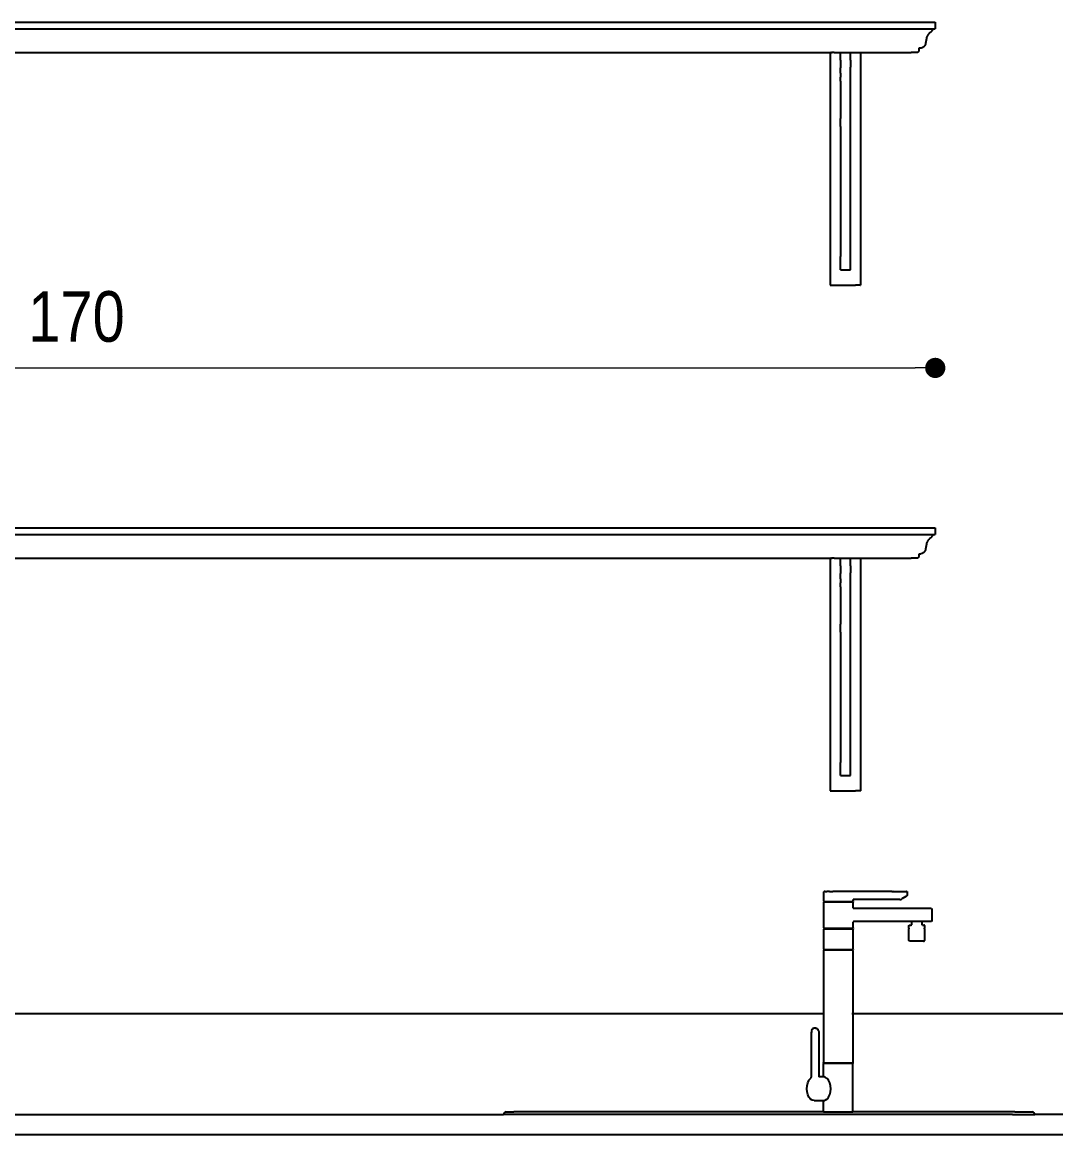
# Model space of a CAD drawing. Header units: millimetres. Extents: x 106699 to 122058, y 158555 to 162844.
# Drawn here: x 109744.9 to 109898.1, y 159813.9 to 159978.9 of the extents above; entities that cross this region are included whole.
import ezdxf

# ---------------------------------------------------------------- set-up
doc = ezdxf.new("R2010")
doc.units = ezdxf.units.MM
doc.layers.add('S2000-002 Çizgi', color=7, linetype='Continuous')
doc.styles.add('BE', font='ARIALN.TTF')
doc.dimstyles.new('Copy of BE-50', dxfattribs={"dimscale": 100, "dimtxt": 0.05, "dimasz": 0.02, "dimexe": 0.025, "dimexo": 0, "dimgap": 0.025, "dimtad": 1, "dimdec": 1, "dimrnd": 0.5, "dimdsep": 46, "dimtxsty": 'BE', "dimblk": 'DOT', "dimcen": 0.5, "dimdle": 0.025, "dimse1": 1, "dimse2": 1, "dimclrd": 256, "dimclre": 256, "dimclrt": 256, "dimadec": 0, "dimazin": 2, "dimtm": 1e-09, "dimtfac": 1, "dimtdec": 1, "dimtix": 1, "dimtmove": 2, "dimatfit": 0, "dimldrblk": 'DOT', "dimfxl": 0.5, "dimfxlon": 1, "dimtolj": 1, "dimlwd": 9, "dimlwe": 0, "dimarcsym": 0})

# ---------------------------------------------------------------- blocks, each defined once
blk = doc.blocks.new('_Dot')
at = {"color": 0, "linetype": 'ByBlock', "lineweight": -2}
blk.add_line((-0.5, 0), (-1, 0), dxfattribs=at)
at = {"color": 0, "linetype": 'ByBlock', "const_width": 0.5}
blk.add_lwpolyline([(-0.25, 0, 1), (0.25, 0, 1)], format="xyb", close=True, dxfattribs=at)
blk = doc.blocks.new('*D168')
at = {"layer": 'Defpoints', "color": 0, "transparency": 16777216}
for p in [(116982.33, 160351.86), (117152.09, 160351.86), (117152.09, 160317.68)]:
    blk.add_point(p, dxfattribs=at)
at = {"layer": 'S2000-002 Çizgi', "color": 134, "lineweight": 9, "true_color": 0x00a5a5, "transparency": 16777216}
blk.add_line((116984.33, 160317.68), (117150.09, 160317.68), dxfattribs=at)
at = {"layer": 'S2000-002 Çizgi', "color": 134, "lineweight": 9, "true_color": 0x00a5a5, "transparency": 16777216, "xscale": 2, "yscale": 2, "zscale": 2, "rotation": 180}
blk.add_blockref('_Dot', (116982.33, 160317.68), dxfattribs=at)
at = {"layer": 'S2000-002 Çizgi', "color": 134, "lineweight": 9, "true_color": 0x00a5a5, "transparency": 16777216, "xscale": 2, "yscale": 2, "zscale": 2}
blk.add_blockref('_Dot', (117152.09, 160317.68), dxfattribs=at)
at = {"layer": 'S2000-002 Çizgi', "color": 134, "true_color": 0x00a5a5, "transparency": 16777216, "insert": (117067.21, 160322.73), "char_height": 5, "attachment_point": 5, "style": 'BE'}
blk.add_mtext('\\A1;170', dxfattribs=at)
blk = doc.blocks.new('C')
at = {"layer": 'S2000-002 Çizgi'}
for p, q in [((116982.33, 160351.86), (117152.09, 160351.86)), ((117152.09, 160351.86), (117152.09, 160351.22)), ((116982.57, 160351.22), (117151.86, 160351.22)), ((117151.36, 160350.6), (117151.33, 160350.56)), ((117151.39, 160350.65), (117151.36, 160350.6)), ((117151.42, 160350.69), (117151.39, 160350.65)), ((117151.46, 160350.73), (117151.42, 160350.69)), ((117151.5, 160350.77), (117151.46, 160350.73)), ((117151.51, 160350.78), (117151.5, 160350.77)), ((117151.54, 160350.8), (117151.51, 160350.78)), ((117151.57, 160350.83), (117151.54, 160350.8)), ((117151.61, 160350.85), (117151.57, 160350.83)), ((117151.64, 160350.88), (117151.61, 160350.85)), ((117151.68, 160350.91), (117151.64, 160350.88)), ((117151.71, 160350.94), (117151.68, 160350.91)), ((117151.73, 160350.98), (117151.71, 160350.94)), ((117151.76, 160351.02), (117151.73, 160350.98)), ((117151.78, 160351.05), (117151.76, 160351.02)), ((117151.81, 160351.09), (117151.78, 160351.05)), ((117151.82, 160351.13), (117151.81, 160351.09)), ((117151.84, 160351.18), (117151.82, 160351.13)), ((117151.86, 160351.22), (117151.84, 160351.18)), ((117151.86, 160351.22), (117152.09, 160351.22)), ((117151.01, 160349.49), (117150.96, 160349.43)), ((117151.05, 160349.55), (117151.01, 160349.49)), ((117151.08, 160349.61), (117151.05, 160349.55)), ((117151.11, 160349.68), (117151.08, 160349.61)), ((117151.12, 160349.73), (117151.11, 160349.68)), ((117151.13, 160349.75), (117151.12, 160349.73)), ((117151.22, 160350.24), (117151.13, 160349.75)), ((117151.23, 160350.3), (117151.22, 160350.24)), ((117151.24, 160350.36), (117151.23, 160350.3)), ((117151.26, 160350.41), (117151.24, 160350.36)), ((117151.28, 160350.46), (117151.26, 160350.41)), ((117151.3, 160350.51), (117151.28, 160350.46)), ((117151.33, 160350.56), (117151.3, 160350.51)), ((116992.71, 160348.86), (117141.71, 160348.86)), ((117141.71, 160348.86), (117141.71, 160325.86)), ((117141.71, 160348.86), (117141.76, 160348.86)), ((117141.82, 160348.86), (117141.76, 160348.86)), ((117141.82, 160348.86), (117141.9, 160348.86)), ((117141.99, 160348.86), (117141.9, 160348.86)), ((117142.1, 160348.86), (117141.99, 160348.86)), ((117142.1, 160348.86), (117142.21, 160348.86)), ((117142.21, 160348.86), (117142.71, 160348.86)), ((117142.71, 160348.84), (117142.71, 160348.86)), ((117142.71, 160348.86), (117143.71, 160348.86)), ((117142.71, 160348.78), (117142.71, 160348.84)), ((117142.71, 160348.7), (117142.71, 160348.78)), ((117142.71, 160348.58), (117142.71, 160348.7)), ((117142.71, 160348.43), (117142.71, 160348.58)), ((117142.71, 160348.28), (117142.71, 160348.43)), ((117143.71, 160348.84), (117143.71, 160348.86)), ((117143.71, 160348.86), (117144.21, 160348.86)), ((117143.71, 160348.78), (117143.71, 160348.84)), ((117143.71, 160348.7), (117143.71, 160348.78)), ((117143.71, 160348.58), (117143.71, 160348.7)), ((117143.71, 160348.43), (117143.71, 160348.58)), ((117143.71, 160348.28), (117143.71, 160348.43)), ((117144.21, 160348.86), (117144.32, 160348.86)), ((117144.32, 160348.86), (117144.43, 160348.86)), ((117144.43, 160348.86), (117144.52, 160348.86)), ((117144.52, 160348.86), (117144.6, 160348.86)), ((117144.6, 160348.86), (117144.66, 160348.86)), ((117144.66, 160348.86), (117144.71, 160348.86)), ((117144.71, 160348.86), (117144.71, 160325.86)), ((117144.71, 160348.86), (117149.71, 160348.86)), ((117150.26, 160348.86), (117149.71, 160348.86)), ((117150.33, 160348.87), (117150.26, 160348.86)), ((117150.36, 160348.88), (117150.33, 160348.87)), ((117150.38, 160348.89), (117150.36, 160348.88)), ((117150.4, 160348.9), (117150.38, 160348.89)), ((117150.41, 160348.92), (117150.4, 160348.9)), ((117150.43, 160348.94), (117150.41, 160348.92)), ((117150.45, 160348.99), (117150.43, 160348.94)), ((117150.46, 160349.04), (117150.45, 160348.99)), ((117150.47, 160349.28), (117150.46, 160349.04)), ((117150.58, 160349.28), (117150.47, 160349.28)), ((117150.65, 160349.29), (117150.58, 160349.28)), ((117150.71, 160349.3), (117150.65, 160349.29)), ((117150.78, 160349.32), (117150.71, 160349.3)), ((117150.85, 160349.35), (117150.78, 160349.32)), ((117150.91, 160349.39), (117150.85, 160349.35)), ((117150.96, 160349.43), (117150.91, 160349.39)), ((117142.71, 160348.11), (117142.71, 160348.28)), ((117142.71, 160348.11), (117142.71, 160347.94)), ((117142.71, 160347.94), (117142.71, 160347.78)), ((117142.71, 160347.78), (117142.71, 160347.64)), ((117142.71, 160347.64), (117142.71, 160347.52)), ((117142.71, 160347.52), (117142.71, 160347.43)), ((117142.71, 160347.43), (117142.71, 160347.36)), ((117142.71, 160347.11), (117142.71, 160347.36)), ((117143.71, 160348.11), (117143.71, 160348.28)), ((117143.71, 160348.11), (117143.71, 160347.94)), ((117143.71, 160347.94), (117143.71, 160347.78)), ((117143.71, 160347.78), (117143.71, 160347.64)), ((117143.71, 160347.64), (117143.71, 160347.52)), ((117143.71, 160347.52), (117143.71, 160347.43)), ((117143.71, 160347.36), (117143.71, 160347.43)), ((117143.71, 160347.11), (117143.71, 160347.36)), ((117142.71, 160346.81), (117142.71, 160347.11)), ((117142.71, 160346.81), (117142.71, 160346.44)), ((117142.71, 160346.02), (117142.71, 160346.44)), ((117143.71, 160346.81), (117143.71, 160347.11)), ((117143.71, 160346.44), (117143.71, 160346.81)), ((117143.71, 160346.02), (117143.71, 160346.44)), ((117142.71, 160346.02), (117142.71, 160345.55)), ((117142.71, 160345.55), (117142.71, 160345.01)), ((117143.71, 160345.55), (117143.71, 160346.02)), ((117143.71, 160345.01), (117143.71, 160345.55)), ((117142.71, 160345.01), (117142.71, 160344.43)), ((117142.71, 160344.43), (117142.71, 160343.79)), ((117143.71, 160344.43), (117143.71, 160345.01)), ((117143.71, 160343.79), (117143.71, 160344.43)), ((117142.71, 160343.79), (117142.71, 160343.09)), ((117142.71, 160343.09), (117142.71, 160342.35)), ((117143.71, 160343.09), (117143.71, 160343.79)), ((117143.71, 160342.35), (117143.71, 160343.09)), ((117142.71, 160341.55), (117142.71, 160342.35)), ((117143.71, 160341.55), (117143.71, 160342.35)), ((117142.71, 160341.55), (117142.71, 160340.71)), ((117142.71, 160340.71), (117142.71, 160339.82)), ((117143.71, 160340.71), (117143.71, 160341.55)), ((117143.71, 160339.82), (117143.71, 160340.71)), ((117142.71, 160339.82), (117142.71, 160338.88)), ((117143.71, 160338.88), (117143.71, 160339.82)), ((117142.71, 160338.88), (117142.71, 160337.9)), ((117143.71, 160337.9), (117143.71, 160338.88)), ((117142.71, 160337.9), (117142.71, 160336.87)), ((117143.71, 160336.87), (117143.71, 160337.9)), ((117142.71, 160336.87), (117142.71, 160335.81)), ((117143.71, 160335.81), (117143.71, 160336.87)), ((117142.71, 160335.81), (117142.71, 160334.71)), ((117143.71, 160334.71), (117143.71, 160335.81)), ((117142.71, 160334.71), (117142.71, 160333.57)), ((117143.71, 160333.57), (117143.71, 160334.71)), ((117142.71, 160333.57), (117142.71, 160332.39)), ((117143.71, 160332.39), (117143.71, 160333.57)), ((117142.71, 160332.39), (117142.71, 160331.19)), ((117143.71, 160331.19), (117143.71, 160332.39)), ((117142.71, 160331.19), (117142.71, 160329.95)), ((117143.71, 160329.95), (117143.71, 160331.19)), ((117142.71, 160329.95), (117142.71, 160328.68)), ((117143.71, 160328.68), (117143.71, 160329.95)), ((117142.71, 160327.39), (117142.71, 160328.68)), ((117143.71, 160327.39), (117143.71, 160328.68)), ((117142.71, 160327.39), (117143.71, 160327.39)), ((117141.71, 160325.86), (117141.76, 160325.86)), ((117141.76, 160325.86), (117141.82, 160325.86)), ((117141.82, 160325.86), (117141.9, 160325.86)), ((117141.9, 160325.86), (117141.99, 160325.86)), ((117141.99, 160325.86), (117142.1, 160325.86)), ((117142.1, 160325.86), (117142.21, 160325.86)), ((117142.21, 160325.86), (117144.21, 160325.86)), ((117144.32, 160325.86), (117144.21, 160325.86)), ((117144.43, 160325.86), (117144.32, 160325.86)), ((117144.52, 160325.86), (117144.43, 160325.86)), ((117144.6, 160325.86), (117144.52, 160325.86)), ((117144.66, 160325.86), (117144.6, 160325.86)), ((117144.66, 160325.86), (117144.71, 160325.86)), ((116982.33, 160301.86), (117152.09, 160301.86)), ((116982.57, 160301.22), (117151.86, 160301.22)), ((117151.81, 160301.09), (117151.78, 160301.05)), ((117151.82, 160301.13), (117151.81, 160301.09)), ((117151.84, 160301.17), (117151.82, 160301.13)), ((117151.86, 160301.22), (117151.84, 160301.17)), ((117151.86, 160301.22), (117152.09, 160301.22)), ((117152.09, 160301.86), (117152.09, 160301.22)), ((117151.22, 160300.24), (117151.13, 160299.75)), ((117151.23, 160300.3), (117151.22, 160300.24)), ((117151.24, 160300.35), (117151.23, 160300.3)), ((117151.26, 160300.41), (117151.24, 160300.35)), ((117151.28, 160300.46), (117151.26, 160300.41)), ((117151.3, 160300.51), (117151.28, 160300.46)), ((117151.33, 160300.56), (117151.3, 160300.51)), ((117151.36, 160300.6), (117151.33, 160300.56)), ((117151.39, 160300.65), (117151.36, 160300.6)), ((117151.42, 160300.69), (117151.39, 160300.65)), ((117151.46, 160300.73), (117151.42, 160300.69)), ((117151.5, 160300.77), (117151.46, 160300.73)), ((117151.51, 160300.78), (117151.5, 160300.77)), ((117151.54, 160300.8), (117151.51, 160300.78)), ((117151.57, 160300.83), (117151.54, 160300.8)), ((117151.61, 160300.85), (117151.57, 160300.83)), ((117151.64, 160300.88), (117151.61, 160300.85)), ((117151.68, 160300.91), (117151.64, 160300.88)), ((117151.71, 160300.94), (117151.68, 160300.91)), ((117151.73, 160300.98), (117151.71, 160300.94)), ((117151.76, 160301.01), (117151.73, 160300.98)), ((117151.78, 160301.05), (117151.76, 160301.01)), ((117150.36, 160298.88), (117150.33, 160298.87)), ((117150.38, 160298.89), (117150.36, 160298.88)), ((117150.4, 160298.9), (117150.38, 160298.89)), ((117150.41, 160298.92), (117150.4, 160298.9)), ((117150.43, 160298.94), (117150.41, 160298.92)), ((117150.45, 160298.99), (117150.43, 160298.94)), ((117150.46, 160299.04), (117150.45, 160298.99)), ((117150.47, 160299.28), (117150.46, 160299.04)), ((117150.58, 160299.28), (117150.47, 160299.28)), ((117150.65, 160299.28), (117150.58, 160299.28)), ((117150.71, 160299.3), (117150.65, 160299.28)), ((117150.78, 160299.32), (117150.71, 160299.3)), ((117150.85, 160299.35), (117150.78, 160299.32)), ((117150.91, 160299.39), (117150.85, 160299.35)), ((117150.96, 160299.43), (117150.91, 160299.39)), ((117151.01, 160299.49), (117150.96, 160299.43)), ((117151.05, 160299.55), (117151.01, 160299.49)), ((117151.08, 160299.61), (117151.05, 160299.55)), ((117151.11, 160299.68), (117151.08, 160299.61)), ((117151.12, 160299.73), (117151.11, 160299.68)), ((117151.13, 160299.75), (117151.12, 160299.73)), ((116992.71, 160298.86), (117141.71, 160298.86)), ((117141.71, 160298.86), (117141.71, 160275.86)), ((117141.71, 160298.86), (117141.76, 160298.86)), ((117141.82, 160298.86), (117141.76, 160298.86)), ((117141.82, 160298.86), (117141.9, 160298.86)), ((117141.99, 160298.86), (117141.9, 160298.86)), ((117142.1, 160298.86), (117141.99, 160298.86)), ((117142.1, 160298.86), (117142.21, 160298.86)), ((117142.21, 160298.86), (117142.71, 160298.86)), ((117142.71, 160298.84), (117142.71, 160298.86)), ((117142.71, 160298.86), (117143.71, 160298.86)), ((117142.71, 160298.78), (117142.71, 160298.84)), ((117142.71, 160298.69), (117142.71, 160298.78)), ((117142.71, 160298.58), (117142.71, 160298.69)), ((117142.71, 160298.43), (117142.71, 160298.58)), ((117142.71, 160298.27), (117142.71, 160298.43)), ((117142.71, 160298.11), (117142.71, 160298.27)), ((117142.71, 160298.11), (117142.71, 160297.94)), ((117142.71, 160297.94), (117142.71, 160297.78)), ((117142.71, 160297.78), (117142.71, 160297.64)), ((117143.71, 160298.84), (117143.71, 160298.86)), ((117143.71, 160298.86), (117144.21, 160298.86)), ((117143.71, 160298.78), (117143.71, 160298.84)), ((117143.71, 160298.69), (117143.71, 160298.78)), ((117143.71, 160298.58), (117143.71, 160298.69)), ((117143.71, 160298.43), (117143.71, 160298.58)), ((117143.71, 160298.27), (117143.71, 160298.43)), ((117143.71, 160298.11), (117143.71, 160298.27)), ((117143.71, 160298.11), (117143.71, 160297.94)), ((117143.71, 160297.94), (117143.71, 160297.78)), ((117143.71, 160297.78), (117143.71, 160297.64)), ((117144.21, 160298.86), (117144.32, 160298.86)), ((117144.32, 160298.86), (117144.43, 160298.86)), ((117144.43, 160298.86), (117144.52, 160298.86)), ((117144.52, 160298.86), (117144.6, 160298.86)), ((117144.6, 160298.86), (117144.66, 160298.86)), ((117144.66, 160298.86), (117144.71, 160298.86)), ((117144.71, 160298.86), (117144.71, 160275.86)), ((117144.71, 160298.86), (117149.71, 160298.86)), ((117150.26, 160298.86), (117149.71, 160298.86)), ((117150.33, 160298.87), (117150.26, 160298.86)), ((117142.71, 160297.64), (117142.71, 160297.52)), ((117142.71, 160297.52), (117142.71, 160297.43)), ((117142.71, 160297.43), (117142.71, 160297.36)), ((117142.71, 160297.11), (117142.71, 160297.36)), ((117142.71, 160296.81), (117142.71, 160297.11)), ((117142.71, 160296.81), (117142.71, 160296.44)), ((117143.71, 160297.64), (117143.71, 160297.52)), ((117143.71, 160297.52), (117143.71, 160297.43)), ((117143.71, 160297.36), (117143.71, 160297.43)), ((117143.71, 160297.11), (117143.71, 160297.36)), ((117143.71, 160296.81), (117143.71, 160297.11)), ((117143.71, 160296.44), (117143.71, 160296.81)), ((117142.71, 160296.02), (117142.71, 160296.44)), ((117142.71, 160296.02), (117142.71, 160295.55)), ((117143.71, 160296.02), (117143.71, 160296.44)), ((117143.71, 160295.55), (117143.71, 160296.02)), ((117142.71, 160295.55), (117142.71, 160295.01)), ((117142.71, 160295.01), (117142.71, 160294.43)), ((117143.71, 160295.01), (117143.71, 160295.55)), ((117143.71, 160294.43), (117143.71, 160295.01)), ((117142.71, 160294.43), (117142.71, 160293.78)), ((117142.71, 160293.78), (117142.71, 160293.09)), ((117143.71, 160293.78), (117143.71, 160294.43)), ((117143.71, 160293.09), (117143.71, 160293.78)), ((117142.71, 160293.09), (117142.71, 160292.35)), ((117142.71, 160291.55), (117142.71, 160292.35)), ((117143.71, 160292.35), (117143.71, 160293.09)), ((117143.71, 160291.55), (117143.71, 160292.35)), ((117142.71, 160291.55), (117142.71, 160290.71)), ((117143.71, 160290.71), (117143.71, 160291.55)), ((117142.71, 160290.71), (117142.71, 160289.81)), ((117143.71, 160289.81), (117143.71, 160290.71)), ((117142.71, 160289.81), (117142.71, 160288.88)), ((117143.71, 160288.88), (117143.71, 160289.81)), ((117142.71, 160288.88), (117142.71, 160287.9)), ((117142.71, 160287.9), (117142.71, 160286.87)), ((117143.71, 160287.9), (117143.71, 160288.88)), ((117143.71, 160286.87), (117143.71, 160287.9)), ((117142.71, 160286.87), (117142.71, 160285.81)), ((117143.71, 160285.81), (117143.71, 160286.87)), ((117142.71, 160285.81), (117142.71, 160284.71)), ((117143.71, 160284.71), (117143.71, 160285.81)), ((117142.71, 160284.71), (117142.71, 160283.57)), ((117143.71, 160283.57), (117143.71, 160284.71)), ((117142.71, 160283.57), (117142.71, 160282.39)), ((117143.71, 160282.39), (117143.71, 160283.57)), ((117142.71, 160282.39), (117142.71, 160281.19)), ((117143.71, 160281.19), (117143.71, 160282.39)), ((117142.71, 160281.19), (117142.71, 160279.95)), ((117143.71, 160279.95), (117143.71, 160281.19)), ((117142.71, 160279.95), (117142.71, 160278.68)), ((117143.71, 160278.68), (117143.71, 160279.95)), ((117142.71, 160277.39), (117142.71, 160278.68)), ((117143.71, 160277.39), (117143.71, 160278.68)), ((117142.71, 160277.39), (117143.71, 160277.39)), ((117141.71, 160275.86), (117141.76, 160275.86)), ((117141.76, 160275.86), (117141.82, 160275.86)), ((117141.82, 160275.86), (117141.9, 160275.86)), ((117141.9, 160275.86), (117141.99, 160275.86)), ((117141.99, 160275.86), (117142.1, 160275.86)), ((117142.1, 160275.86), (117142.21, 160275.86)), ((117142.21, 160275.86), (117144.21, 160275.86)), ((117144.32, 160275.86), (117144.21, 160275.86)), ((117144.43, 160275.86), (117144.32, 160275.86)), ((117144.52, 160275.86), (117144.43, 160275.86)), ((117144.6, 160275.86), (117144.52, 160275.86)), ((117144.66, 160275.86), (117144.6, 160275.86)), ((117144.66, 160275.86), (117144.71, 160275.86)), ((117141.08, 160265.9), (117141.07, 160265.89)), ((117141.07, 160265.87), (117141.07, 160265.89)), ((117141.07, 160264.98), (117141.07, 160265.87)), ((117141.09, 160265.92), (117141.08, 160265.91)), ((117141.08, 160265.91), (117141.08, 160265.9)), ((117141.09, 160265.92), (117141.11, 160265.92)), ((117141.12, 160265.92), (117141.11, 160265.92)), ((117141.2, 160265.92), (117141.12, 160265.92)), ((117141.2, 160265.92), (117141.21, 160265.92)), ((117141.21, 160265.92), (117141.39, 160265.92)), ((117141.4, 160265.92), (117141.39, 160265.92)), ((117141.65, 160265.92), (117141.4, 160265.92)), ((117141.65, 160265.92), (117141.66, 160265.92)), ((117141.66, 160265.92), (117141.97, 160265.92)), ((117141.98, 160265.92), (117141.97, 160265.92)), ((117142.33, 160265.92), (117141.98, 160265.92)), ((117142.48, 160265.92), (117142.33, 160265.92)), ((117142.48, 160265.92), (117142.49, 160265.92)), ((117143.88, 160265.92), (117142.49, 160265.92)), ((117147.78, 160265.92), (117143.88, 160265.92)), ((117147.79, 160265.92), (117147.78, 160265.92)), ((117147.79, 160265.92), (117147.83, 160265.92)), ((117147.83, 160265.92), (117147.87, 160265.92)), ((117147.87, 160265.92), (117147.87, 160265.92)), ((117147.87, 160265.92), (117147.91, 160265.92)), ((117147.92, 160265.92), (117147.91, 160265.92)), ((117147.92, 160265.92), (117147.97, 160265.92)), ((117147.97, 160265.92), (117148.02, 160265.92)), ((117148.03, 160265.92), (117148.02, 160265.92)), ((117148.03, 160265.92), (117148.08, 160265.92)), ((117148.08, 160265.92), (117148.14, 160265.92)), ((117148.14, 160265.92), (117148.2, 160265.92)), ((117148.2, 160265.92), (117148.25, 160265.92)), ((117148.26, 160265.92), (117148.25, 160265.92)), ((117148.26, 160265.92), (117148.31, 160265.92)), ((117148.31, 160265.92), (117148.31, 160265.92)), ((117148.31, 160265.92), (117148.36, 160265.92)), ((117148.36, 160265.92), (117148.36, 160265.92)), ((117148.36, 160265.92), (117148.41, 160265.92)), ((117148.41, 160265.92), (117148.41, 160265.92)), ((117148.41, 160265.92), (117149.1, 160265.92)), ((117149.11, 160265.92), (117149.1, 160265.92)), ((117149.11, 160265.92), (117149.15, 160265.92)), ((117149.15, 160265.92), (117149.15, 160265.92)), ((117149.15, 160265.92), (117149.18, 160265.92)), ((117149.18, 160265.92), (117149.24, 160265.92)), ((117149.25, 160265.92), (117149.24, 160265.92)), ((117149.26, 160265.92), (117149.25, 160265.92)), ((117149.27, 160265.92), (117149.26, 160265.92)), ((117149.27, 160265.92), (117149.29, 160265.92)), ((117149.29, 160265.92), (117149.3, 160265.92)), ((117149.3, 160265.92), (117149.31, 160265.91)), ((117149.31, 160265.91), (117149.32, 160265.9)), ((117149.32, 160265.9), (117149.32, 160265.89)), ((117149.32, 160265.89), (117149.32, 160265.87)), ((117149.32, 160265.87), (117149.32, 160265.58)), ((117141.07, 160264.98), (117141.07, 160264.97)), ((117141.07, 160264.97), (117141.08, 160264.96)), ((117141.07, 160264.86), (117141.08, 160264.87)), ((117141.07, 160264.86), (117141.07, 160264.85)), ((117141.07, 160262.32), (117141.07, 160264.85)), ((117141.08, 160264.96), (117141.08, 160264.95)), ((117141.08, 160264.95), (117141.09, 160264.94)), ((117141.08, 160264.88), (117141.09, 160264.89)), ((117141.08, 160264.87), (117141.08, 160264.88)), ((117141.09, 160264.94), (117141.11, 160264.94)), ((117141.11, 160264.89), (117141.09, 160264.89)), ((117141.11, 160264.94), (117141.12, 160264.93)), ((117141.11, 160264.89), (117141.12, 160264.89)), ((117141.14, 160264.93), (117141.12, 160264.93)), ((117141.12, 160264.89), (117141.14, 160264.89)), ((117141.14, 160264.89), (117141.14, 160264.93)), ((117141.14, 160264.93), (117143.9, 160264.93)), ((117141.14, 160264.89), (117143.9, 160264.89)), ((117143.9, 160264.89), (117143.9, 160264.93)), ((117143.9, 160264.93), (117143.92, 160264.93)), ((117143.9, 160264.89), (117143.92, 160264.89)), ((117143.92, 160264.93), (117143.93, 160264.94)), ((117143.92, 160264.89), (117143.93, 160264.89)), ((117143.93, 160264.94), (117143.95, 160264.94)), ((117143.93, 160264.89), (117143.95, 160264.89)), ((117143.95, 160264.94), (117143.96, 160264.95)), ((117143.95, 160264.89), (117143.96, 160264.88)), ((117143.97, 160264.97), (117143.96, 160264.96)), ((117143.96, 160264.96), (117143.96, 160264.95)), ((117143.96, 160264.88), (117143.96, 160264.87)), ((117143.97, 160264.86), (117143.96, 160264.87)), ((117143.97, 160264.98), (117143.97, 160265.11)), ((117148.6, 160265.11), (117143.97, 160265.11)), ((117143.97, 160264.98), (117143.97, 160264.97)), ((117143.97, 160264.85), (117143.97, 160264.86)), ((117143.97, 160264.28), (117143.97, 160264.85)), ((117148.6, 160265.11), (117148.62, 160265.11)), ((117148.62, 160265.11), (117148.63, 160265.12)), ((117148.63, 160265.12), (117148.66, 160265.12)), ((117148.66, 160265.12), (117148.69, 160265.13)), ((117148.69, 160265.13), (117148.72, 160265.14)), ((117148.72, 160265.14), (117148.75, 160265.15)), ((117148.75, 160265.15), (117148.76, 160265.16)), ((117148.76, 160265.16), (117148.77, 160265.16)), ((117148.77, 160265.16), (117148.78, 160265.17)), ((117149.18, 160265.42), (117148.78, 160265.17)), ((117149.2, 160265.43), (117149.18, 160265.42)), ((117149.24, 160265.45), (117149.2, 160265.43)), ((117149.25, 160265.47), (117149.24, 160265.45)), ((117149.25, 160265.47), (117149.26, 160265.47)), ((117149.26, 160265.47), (117149.27, 160265.48)), ((117149.28, 160265.49), (117149.27, 160265.49)), ((117149.27, 160265.49), (117149.27, 160265.48)), ((117149.29, 160265.5), (117149.28, 160265.49)), ((117149.3, 160265.52), (117149.29, 160265.5)), ((117149.31, 160265.54), (117149.3, 160265.52)), ((117149.31, 160265.54), (117149.32, 160265.55)), ((117149.32, 160265.57), (117149.32, 160265.58)), ((117149.32, 160265.57), (117149.32, 160265.55)), ((117143.97, 160264.28), (117143.97, 160264.27)), ((117143.97, 160264.27), (117143.98, 160264.26)), ((117143.98, 160264.26), (117143.98, 160264.25)), ((117143.98, 160264.25), (117144, 160264.24)), ((117144, 160264.24), (117144.01, 160264.23)), ((117144.01, 160264.23), (117144.02, 160264.23)), ((117151.69, 160264.23), (117144.02, 160264.23)), ((117151.69, 160264.23), (117151.71, 160264.23)), ((117151.71, 160264.23), (117151.72, 160264.23)), ((117151.72, 160264.23), (117151.73, 160264.22)), ((117151.73, 160264.22), (117151.74, 160264.21)), ((117151.74, 160264.21), (117151.74, 160264.2)), ((117151.74, 160264.2), (117151.74, 160264.18)), ((117151.74, 160264.18), (117151.74, 160262.98)), ((117143.97, 160262.9), (117143.98, 160262.91)), ((117143.97, 160262.9), (117143.97, 160262.89)), ((117143.97, 160262.32), (117143.97, 160262.89)), ((117144, 160262.93), (117143.98, 160262.92)), ((117143.98, 160262.92), (117143.98, 160262.91)), ((117144, 160262.93), (117144.01, 160262.93)), ((117144.01, 160262.93), (117144.02, 160262.93)), ((117149.7, 160262.93), (117144.02, 160262.93)), ((117149.51, 160262.57), (117149.52, 160262.58)), ((117149.51, 160262.56), (117149.51, 160262.57)), ((117149.52, 160262.58), (117149.53, 160262.58)), ((117149.53, 160262.58), (117149.54, 160262.59)), ((117149.54, 160262.59), (117149.55, 160262.59)), ((117149.55, 160262.59), (117149.56, 160262.59)), ((117149.56, 160262.59), (117149.57, 160262.59)), ((117149.57, 160262.59), (117149.58, 160262.59)), ((117149.58, 160262.59), (117149.71, 160262.59)), ((117149.7, 160262.93), (117149.71, 160262.93)), ((117149.71, 160262.93), (117149.73, 160262.93)), ((117149.74, 160262.93), (117149.71, 160262.93)), ((117149.71, 160262.59), (117149.72, 160262.59)), ((117149.72, 160262.59), (117149.73, 160262.6)), ((117149.72, 160262.59), (117149.72, 160262.59)), ((117149.73, 160262.93), (117149.74, 160262.92)), ((117149.73, 160262.6), (117149.73, 160262.6)), ((117149.73, 160262.6), (117149.74, 160262.6)), ((117150.8, 160262.93), (117149.74, 160262.93)), ((117149.74, 160262.92), (117149.75, 160262.91)), ((117149.74, 160262.6), (117149.75, 160262.61)), ((117149.74, 160262.6), (117149.74, 160262.6)), ((117149.75, 160262.91), (117149.76, 160262.9)), ((117149.75, 160262.61), (117149.76, 160262.62)), ((117149.75, 160262.61), (117149.75, 160262.61)), ((117149.75, 160262.61), (117149.75, 160262.61)), ((117149.76, 160262.9), (117149.76, 160262.89)), ((117149.76, 160262.63), (117149.76, 160262.89)), ((117149.76, 160262.62), (117149.76, 160262.63)), ((117149.76, 160262.62), (117149.76, 160262.62)), ((117150.79, 160262.9), (117150.78, 160262.89)), ((117150.78, 160262.63), (117150.78, 160262.89)), ((117150.78, 160262.62), (117150.78, 160262.63)), ((117150.79, 160262.62), (117150.78, 160262.62)), ((117150.79, 160262.91), (117150.8, 160262.92)), ((117150.79, 160262.91), (117150.79, 160262.9)), ((117150.79, 160262.61), (117150.79, 160262.62)), ((117150.79, 160262.61), (117150.79, 160262.61)), ((117150.79, 160262.61), (117150.79, 160262.61)), ((117150.8, 160262.6), (117150.79, 160262.61)), ((117150.8, 160262.92), (117150.81, 160262.93)), ((117150.83, 160262.93), (117150.8, 160262.93)), ((117150.8, 160262.6), (117150.8, 160262.6)), ((117150.81, 160262.6), (117150.8, 160262.6)), ((117150.83, 160262.93), (117150.81, 160262.93)), ((117150.82, 160262.59), (117150.81, 160262.6)), ((117150.81, 160262.6), (117150.81, 160262.6)), ((117150.82, 160262.59), (117150.82, 160262.59)), ((117150.82, 160262.59), (117150.96, 160262.59)), ((117150.84, 160262.93), (117150.83, 160262.93)), ((117151.69, 160262.93), (117150.84, 160262.93)), ((117150.97, 160262.59), (117150.96, 160262.59)), ((117150.99, 160262.59), (117150.97, 160262.59)), ((117151, 160262.59), (117150.99, 160262.59)), ((117151.01, 160262.59), (117151, 160262.59)), ((117151.02, 160262.58), (117151.01, 160262.59)), ((117151.02, 160262.58), (117151.02, 160262.58)), ((117151.03, 160262.57), (117151.02, 160262.58)), ((117151.04, 160262.56), (117151.03, 160262.57)), ((117151.71, 160262.94), (117151.69, 160262.93)), ((117151.72, 160262.94), (117151.71, 160262.94)), ((117151.73, 160262.95), (117151.72, 160262.94)), ((117151.74, 160262.96), (117151.73, 160262.95)), ((117151.74, 160262.98), (117151.74, 160262.97)), ((117151.74, 160262.96), (117151.74, 160262.97)), ((117141.07, 160262.31), (117141.07, 160262.32)), ((117141.07, 160262.31), (117141.08, 160262.3)), ((117141.08, 160262.21), (117141.07, 160262.2)), ((117141.07, 160262.19), (117141.07, 160262.2)), ((117141.07, 160260.22), (117141.07, 160262.19)), ((117141.08, 160262.3), (117141.08, 160262.29)), ((117141.09, 160262.28), (117141.08, 160262.29)), ((117141.09, 160262.23), (117141.08, 160262.22)), ((117141.08, 160262.22), (117141.08, 160262.21)), ((117141.11, 160262.27), (117141.09, 160262.28)), ((117141.11, 160262.23), (117141.09, 160262.23)), ((117141.11, 160262.27), (117141.12, 160262.27)), ((117141.12, 160262.23), (117141.11, 160262.23)), ((117141.14, 160262.27), (117141.12, 160262.27)), ((117141.14, 160262.23), (117141.12, 160262.23)), ((117141.14, 160262.23), (117141.14, 160262.27)), ((117141.14, 160262.27), (117143.9, 160262.27)), ((117141.14, 160262.23), (117143.9, 160262.23)), ((117143.9, 160262.23), (117143.9, 160262.27)), ((117143.92, 160262.27), (117143.9, 160262.27)), ((117143.9, 160262.23), (117143.92, 160262.23)), ((117143.92, 160262.27), (117143.93, 160262.27)), ((117143.92, 160262.23), (117143.93, 160262.23)), ((117143.93, 160262.27), (117143.95, 160262.28)), ((117143.93, 160262.23), (117143.95, 160262.23)), ((117143.95, 160262.28), (117143.96, 160262.29)), ((117143.95, 160262.23), (117143.96, 160262.22)), ((117143.97, 160262.31), (117143.96, 160262.3)), ((117143.96, 160262.29), (117143.96, 160262.3)), ((117143.96, 160262.22), (117143.96, 160262.21)), ((117143.96, 160262.21), (117143.97, 160262.2)), ((117143.97, 160262.32), (117143.97, 160262.31)), ((117143.97, 160262.2), (117143.97, 160262.19)), ((117143.97, 160260.22), (117143.97, 160262.19)), ((117149.49, 160262.54), (117149.5, 160262.55)), ((117149.49, 160262.53), (117149.49, 160262.54)), ((117149.49, 160262.27), (117149.49, 160262.53)), ((117149.5, 160262.27), (117149.49, 160262.27)), ((117149.49, 160261.07), (117149.49, 160262.22)), ((117149.49, 160262.22), (117149.5, 160262.22)), ((117149.5, 160262.55), (117149.5, 160262.56)), ((117149.5, 160262.56), (117149.51, 160262.56)), ((117149.51, 160262.26), (117149.5, 160262.27)), ((117149.5, 160262.22), (117149.51, 160262.23)), ((117149.51, 160262.26), (117149.51, 160262.26)), ((117149.52, 160262.26), (117149.51, 160262.26)), ((117149.51, 160262.23), (117149.51, 160262.23)), ((117149.51, 160262.23), (117149.52, 160262.23)), ((117149.52, 160262.25), (117149.52, 160262.26)), ((117149.52, 160262.24), (117149.52, 160262.25)), ((117149.52, 160262.24), (117149.52, 160262.24)), ((117149.52, 160262.23), (117149.52, 160262.24)), ((117151.02, 160262.26), (117151.03, 160262.26)), ((117151.02, 160262.25), (117151.02, 160262.26)), ((117151.02, 160262.24), (117151.02, 160262.25)), ((117151.02, 160262.24), (117151.02, 160262.24)), ((117151.02, 160262.23), (117151.02, 160262.24)), ((117151.03, 160262.23), (117151.02, 160262.23)), ((117151.03, 160262.26), (117151.04, 160262.27)), ((117151.03, 160262.26), (117151.03, 160262.26)), ((117151.03, 160262.23), (117151.03, 160262.23)), ((117151.04, 160262.22), (117151.03, 160262.23)), ((117151.04, 160262.56), (117151.04, 160262.56)), ((117151.05, 160262.55), (117151.04, 160262.56)), ((117151.04, 160262.27), (117151.05, 160262.27)), ((117151.05, 160262.22), (117151.04, 160262.22)), ((117151.05, 160262.54), (117151.05, 160262.55)), ((117151.05, 160262.53), (117151.05, 160262.54)), ((117151.05, 160262.27), (117151.05, 160262.53)), ((117151.05, 160261.07), (117151.05, 160262.22)), ((117149.49, 160261.06), (117149.49, 160261.07)), ((117149.5, 160261.05), (117149.49, 160261.06)), ((117149.5, 160261.04), (117149.5, 160261.05)), ((117149.51, 160261.03), (117149.5, 160261.04)), ((117149.52, 160261.02), (117149.51, 160261.03)), ((117149.53, 160261.01), (117149.52, 160261.02)), ((117149.54, 160261.01), (117149.53, 160261.01)), ((117149.55, 160261), (117149.54, 160261.01)), ((117149.57, 160261), (117149.55, 160261)), ((117149.58, 160260.99), (117149.57, 160261)), ((117149.6, 160260.99), (117149.58, 160260.99)), ((117149.61, 160260.99), (117149.6, 160260.99)), ((117149.81, 160260.99), (117149.61, 160260.99)), ((117150.73, 160260.99), (117149.81, 160260.99)), ((117150.93, 160260.99), (117150.73, 160260.99)), ((117150.93, 160260.99), (117150.94, 160260.99)), ((117150.94, 160260.99), (117150.96, 160260.99)), ((117150.96, 160260.99), (117150.97, 160261)), ((117150.97, 160261), (117150.99, 160261)), ((117150.99, 160261), (117151, 160261.01)), ((117151, 160261.01), (117151.01, 160261.01)), ((117151.01, 160261.01), (117151.02, 160261.02)), ((117151.02, 160261.02), (117151.03, 160261.03)), ((117151.03, 160261.03), (117151.04, 160261.04)), ((117151.04, 160261.05), (117151.05, 160261.06)), ((117151.04, 160261.04), (117151.04, 160261.05)), ((117151.05, 160261.06), (117151.05, 160261.07)), ((117141.06, 160260.11), (117141.05, 160260.09)), ((117141.05, 160260.09), (117141.05, 160260.08)), ((117141.05, 160260.08), (117141.05, 160253.86)), ((117141.06, 160260.12), (117141.07, 160260.12)), ((117141.06, 160260.11), (117141.06, 160260.12)), ((117141.07, 160260.22), (117141.07, 160260.2)), ((117141.07, 160260.2), (117141.08, 160260.19)), ((117141.09, 160260.13), (117141.07, 160260.12)), ((117141.08, 160260.19), (117141.08, 160260.18)), ((117141.08, 160260.18), (117141.09, 160260.18)), ((117141.09, 160260.18), (117141.11, 160260.17)), ((117141.09, 160260.13), (117141.1, 160260.13)), ((117141.14, 160260.13), (117141.1, 160260.13)), ((117141.11, 160260.17), (117141.12, 160260.17)), ((117141.12, 160260.17), (117141.14, 160260.17)), ((117141.14, 160260.13), (117141.14, 160260.17)), ((117141.14, 160260.17), (117143.9, 160260.17)), ((117141.14, 160260.13), (117143.9, 160260.13)), ((117143.9, 160260.13), (117143.9, 160260.17)), ((117143.92, 160260.17), (117143.9, 160260.17)), ((117143.91, 160260.13), (117143.9, 160260.13)), ((117143.9, 160260.13), (117143.9, 160260.13)), ((117143.93, 160260.12), (117143.91, 160260.13)), ((117143.93, 160260.12), (117143.91, 160260.13)), ((117143.92, 160260.17), (117143.93, 160260.17)), ((117143.93, 160260.17), (117143.95, 160260.18)), ((117143.94, 160260.12), (117143.93, 160260.12)), ((117143.94, 160260.11), (117143.94, 160260.12)), ((117143.95, 160260.09), (117143.94, 160260.11)), ((117143.95, 160260.18), (117143.96, 160260.18)), ((117143.95, 160260.08), (117143.95, 160260.09)), ((117143.95, 160260.08), (117143.95, 160253.86)), ((117143.97, 160260.2), (117143.96, 160260.19)), ((117143.96, 160260.18), (117143.96, 160260.19)), ((117143.97, 160260.22), (117143.97, 160260.2)), ((116959.71, 160253.86), (117141.05, 160253.86)), ((117141.05, 160253.86), (117141.05, 160253.74)), ((117143.85, 160253.86), (117143.95, 160253.86)), ((117143.95, 160253.86), (117364.71, 160253.86)), ((117143.95, 160253.86), (117143.95, 160253.74)), ((117141.05, 160253.74), (117141.05, 160253.7)), ((117141.05, 160253.7), (117141.05, 160253.66)), ((117141.05, 160253.66), (117141.05, 160249.01)), ((117143.95, 160253.74), (117143.95, 160253.7)), ((117143.95, 160253.7), (117143.95, 160253.66)), ((117143.95, 160253.66), (117143.95, 160249.01)), ((117139.85, 160252.05), (117139.84, 160251.94)), ((117139.84, 160251.94), (117139.84, 160247.54)), ((117139.87, 160252.16), (117139.85, 160252.05)), ((117139.92, 160252.25), (117139.87, 160252.16)), ((117139.97, 160252.32), (117139.92, 160252.25)), ((117139.92, 160252.25), (117139.92, 160252.25)), ((117140.03, 160252.36), (117139.97, 160252.32)), ((117140.04, 160252.37), (117140.03, 160252.36)), ((117140.05, 160252.37), (117140.04, 160252.37)), ((117140.11, 160252.38), (117140.05, 160252.37)), ((117140.12, 160252.39), (117140.11, 160252.38)), ((117140.12, 160252.39), (117140.12, 160252.39)), ((117140.29, 160252.39), (117140.12, 160252.39)), ((117140.3, 160252.39), (117140.29, 160252.39)), ((117140.3, 160252.39), (117140.36, 160252.37)), ((117140.37, 160252.37), (117140.36, 160252.37)), ((117140.38, 160252.37), (117140.37, 160252.37)), ((117140.38, 160252.37), (117140.43, 160252.33)), ((117140.44, 160252.33), (117140.43, 160252.33)), ((117140.44, 160252.33), (117140.44, 160252.32)), ((117140.44, 160252.32), (117140.5, 160252.25)), ((117140.5, 160252.25), (117140.55, 160252.16)), ((117140.5, 160252.25), (117140.5, 160252.25)), ((117140.55, 160252.16), (117140.57, 160252.05)), ((117140.57, 160252.05), (117140.58, 160251.94)), ((117140.58, 160251.94), (117140.58, 160247.59)), ((117141.05, 160249.01), (117141.05, 160249)), ((117141.05, 160249), (117141.06, 160248.99)), ((117141.05, 160248.89), (117141.06, 160248.9)), ((117141.05, 160248.87), (117141.05, 160248.89)), ((117141.05, 160247.59), (117141.05, 160248.87)), ((117141.06, 160248.98), (117141.06, 160248.99)), ((117141.06, 160248.98), (117141.07, 160248.97)), ((117141.06, 160248.91), (117141.07, 160248.92)), ((117141.06, 160248.9), (117141.06, 160248.91)), ((117141.09, 160248.96), (117141.07, 160248.97)), ((117141.09, 160248.92), (117141.07, 160248.92)), ((117141.09, 160248.96), (117141.1, 160248.96)), ((117141.09, 160248.92), (117141.1, 160248.92)), ((117141.13, 160248.96), (117141.1, 160248.96)), ((117141.13, 160248.92), (117141.1, 160248.92)), ((117141.13, 160248.92), (117141.13, 160248.96)), ((117141.13, 160248.96), (117143.87, 160248.96)), ((117141.13, 160248.92), (117143.87, 160248.92)), ((117143.87, 160248.92), (117143.87, 160248.96)), ((117143.87, 160248.96), (117143.9, 160248.96)), ((117143.9, 160248.92), (117143.87, 160248.92)), ((117143.91, 160248.96), (117143.9, 160248.96)), ((117143.91, 160248.92), (117143.9, 160248.92)), ((117143.93, 160248.97), (117143.91, 160248.96)), ((117143.91, 160248.92), (117143.93, 160248.92)), ((117143.94, 160248.98), (117143.93, 160248.97)), ((117143.94, 160248.91), (117143.93, 160248.92)), ((117143.95, 160249), (117143.94, 160248.99)), ((117143.94, 160248.99), (117143.94, 160248.98)), ((117143.94, 160248.9), (117143.94, 160248.91)), ((117143.95, 160248.89), (117143.94, 160248.9)), ((117143.95, 160249.01), (117143.95, 160249)), ((117143.95, 160248.89), (117143.95, 160248.87)), ((117143.95, 160244.11), (117143.95, 160248.87)), ((117139.49, 160246.99), (117139.6, 160247.23)), ((117139.6, 160247.24), (117139.75, 160247.41)), ((117139.6, 160247.24), (117139.6, 160247.24)), ((117139.6, 160247.23), (117139.6, 160247.24)), ((117139.75, 160247.43), (117139.81, 160247.47)), ((117139.75, 160247.41), (117139.75, 160247.43)), ((117139.81, 160247.47), (117139.82, 160247.48)), ((117139.83, 160247.49), (117139.82, 160247.48)), ((117139.82, 160247.48), (117139.82, 160247.48)), ((117139.83, 160247.51), (117139.84, 160247.53)), ((117139.83, 160247.49), (117139.83, 160247.51)), ((117139.83, 160247.49), (117139.83, 160247.49)), ((117139.84, 160247.53), (117139.84, 160247.54)), ((117141.03, 160247.59), (117140.58, 160247.59)), ((117141.04, 160247.59), (117141.03, 160247.59)), ((117141.05, 160247.59), (117141.04, 160247.59)), ((117141.06, 160247.59), (117141.05, 160247.59)), ((117141.15, 160247.57), (117141.06, 160247.59)), ((117141.17, 160247.56), (117141.15, 160247.57)), ((117141.19, 160247.56), (117141.17, 160247.56)), ((117141.17, 160247.55), (117141.18, 160247.55)), ((117141.18, 160247.55), (117141.19, 160247.56)), ((117141.22, 160247.55), (117141.19, 160247.56)), ((117141.39, 160247.43), (117141.22, 160247.55)), ((117141.22, 160247.55), (117141.22, 160247.55)), ((117141.4, 160247.43), (117141.39, 160247.43)), ((117141.4, 160247.43), (117141.4, 160247.43)), ((117141.42, 160247.41), (117141.4, 160247.43)), ((117141.55, 160247.24), (117141.42, 160247.41)), ((117141.55, 160247.24), (117141.55, 160247.24)), ((117141.66, 160247), (117141.55, 160247.24)), ((117139.39, 160246.41), (117139.42, 160246.71)), ((117139.42, 160246.11), (117139.39, 160246.41)), ((117139.42, 160246.71), (117139.49, 160246.99)), ((117139.49, 160245.83), (117139.42, 160246.11)), ((117141.73, 160246.71), (117141.66, 160247)), ((117141.66, 160245.83), (117141.73, 160246.11)), ((117141.76, 160246.41), (117141.73, 160246.71)), ((117141.73, 160246.11), (117141.76, 160246.41)), ((117139.6, 160245.59), (117139.49, 160245.83)), ((117139.6, 160245.59), (117139.6, 160245.58)), ((117139.75, 160245.39), (117139.6, 160245.58)), ((117139.92, 160245.28), (117139.75, 160245.39)), ((117139.92, 160245.28), (117139.93, 160245.27)), ((117139.92, 160245.28), (117139.92, 160245.28)), ((117140.12, 160245.23), (117139.93, 160245.27)), ((117140.12, 160245.23), (117140.12, 160245.23)), ((117140.12, 160245.23), (117141.03, 160245.23)), ((117141.03, 160245.23), (117141.04, 160245.23)), ((117141.04, 160245.23), (117141.05, 160245.23)), ((117141.05, 160245.23), (117141.06, 160245.24)), ((117141.05, 160244.11), (117141.05, 160245.23)), ((117141.06, 160245.24), (117141.15, 160245.26)), ((117141.15, 160245.26), (117141.17, 160245.26)), ((117141.17, 160245.26), (117141.19, 160245.26)), ((117141.22, 160245.27), (117141.19, 160245.26)), ((117141.22, 160245.27), (117141.39, 160245.39)), ((117141.22, 160245.27), (117141.22, 160245.27)), ((117141.39, 160245.39), (117141.4, 160245.39)), ((117141.4, 160245.39), (117141.55, 160245.58)), ((117141.4, 160245.39), (117141.4, 160245.39)), ((117141.55, 160245.58), (117141.66, 160245.83)), ((117141.55, 160245.58), (117141.55, 160245.58)), ((117109.67, 160244.11), (117110.43, 160244.11)), ((117141.05, 160244.11), (117110.43, 160244.11)), ((117141.05, 160244.1), (117141.05, 160244.11)), ((117141.05, 160244.11), (117141.15, 160244.11)), ((117141.15, 160244.11), (117141.34, 160244.11)), ((117141.34, 160244.11), (117141.61, 160244.11)), ((117141.61, 160244.11), (117141.94, 160244.11)), ((117141.94, 160244.11), (117142.31, 160244.11)), ((117142.31, 160244.11), (117142.69, 160244.11)), ((117142.69, 160244.11), (117143.06, 160244.11)), ((117143.06, 160244.11), (117143.39, 160244.11)), ((117143.39, 160244.11), (117143.66, 160244.11)), ((117143.66, 160244.11), (117143.85, 160244.11)), ((117143.85, 160244.11), (117143.95, 160244.11)), ((117143.95, 160244.1), (117143.95, 160244.11)), ((117159.94, 160244.11), (117143.95, 160244.11)), ((117159.94, 160244.11), (117161.68, 160244.11)), ((116959.91, 160243.86), (117109.42, 160243.86)), ((117110.43, 160243.86), (117109.42, 160243.86)), ((117141.05, 160243.86), (117110.43, 160243.86)), ((117141.15, 160243.86), (117141.05, 160243.86)), ((117141.34, 160243.86), (117141.15, 160243.86)), ((117141.61, 160243.86), (117141.34, 160243.86)), ((117141.94, 160243.86), (117141.61, 160243.86)), ((117142.31, 160243.86), (117141.94, 160243.86)), ((117142.69, 160243.86), (117142.31, 160243.86)), ((117143.06, 160243.86), (117142.69, 160243.86)), ((117143.39, 160243.86), (117143.06, 160243.86)), ((117143.66, 160243.86), (117143.39, 160243.86)), ((117143.85, 160243.86), (117143.66, 160243.86)), ((117143.95, 160243.86), (117143.85, 160243.86)), ((117159.72, 160243.86), (117143.95, 160243.86)), ((117159.73, 160243.86), (117161.93, 160243.86)), ((117364.51, 160243.86), (117161.93, 160243.86)), ((117109.42, 160241.86), (116959.91, 160241.86)), ((117139.83, 160241.86), (117109.42, 160241.86)), ((117157.73, 160241.86), (117139.83, 160241.86)), ((117364.71, 160241.86), (117157.73, 160241.86))]:
    blk.add_line(p, q, dxfattribs=at)
for centre, start, end in [((117109.67, 160243.86), 90, 180), ((117161.68, 160243.86), 359.9938, 90)]:
    blk.add_arc(centre, 0.25, start, end, dxfattribs=at)
dim = blk.add_linear_dim(base=(117152.09, 160317.68), p1=(116982.33, 160351.86), p2=(117152.09, 160351.86), dimstyle='Copy of BE-50', dxfattribs=at)
dim.commit()
dim.dimension.update_dxf_attribs({"geometry": '*D168', "text_midpoint": (117067.21, 160322.73)})

msp = doc.modelspace()

# ---------------------------------------------------------------- block references
at = {"layer": 'S2000-002 Çizgi', "xscale": 1.5, "yscale": 1.5, "zscale": 1.5}
msp.add_blockref('C', (-65847.86, -80548.91), dxfattribs=at)

doc.saveas('drawing.dxf')
